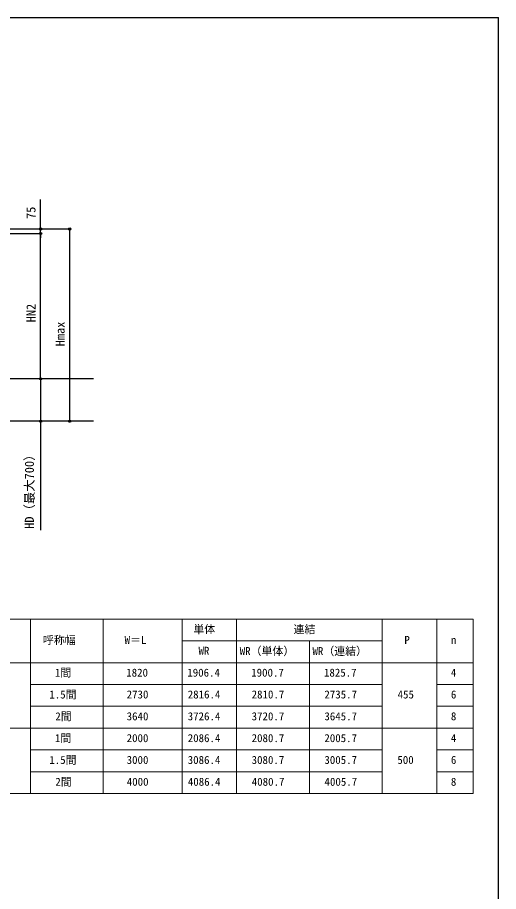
# Model space of a CAD drawing. Units: millimetres, scale not verified. Extents: x -10500 to 10500, y -15600 to 15524.
# Drawn here: x 2565 to 10500, y 580 to 15000 of the extents above; entities that cross this region are included whole.
import ezdxf
from ezdxf.enums import TextEntityAlignment as Align

# ---------------------------------------------------------------- set-up
doc = ezdxf.new("R2010")
doc.units = ezdxf.units.MM
doc.header["$LTSCALE"] = 80
doc.layers.add('0-1_TABLE1', color=7, linetype='Continuous', lineweight=18)
for name, color, linetype in [('0-4_YKK_A1', 4, 'Continuous'), ('0-5_YKK_D', 6, 'Continuous'), ('0-6_YKK_ZWAK', 7, 'Continuous')]:
    doc.layers.add(name, color=color, linetype=linetype)
doc.styles.add('ＭＳ ゴシック', font='')
doc.styles.get('ＭＳ ゴシック').set_extended_font_data('MS Gothic')

msp = doc.modelspace()

# ---------------------------------------------------------------- linework, layer by layer
at = {"layer": '0-1_TABLE1'}
for p, q in [((1280, 5075.5), (10080, 5075.5)), ((2780, 5075.5), (2780, 2195.5)), ((3980, 5075.5), (3980, 2195.5)), ((5280, 5075.5), (5280, 2195.5)), ((6180, 5075.5), (6180, 2195.5)), ((8580, 5075.5), (8580, 2195.5)), ((9480, 5075.5), (9480, 2195.5)), ((10080, 5075.5), (10080, 2195.5)), ((5280, 4715.5), (8580, 4715.5)), ((7380, 4715.5), (7380, 2195.5)), ((1280, 4355.5), (10080, 4355.5)), ((2780, 3995.5), (8580, 3995.5)), ((9480, 3995.5), (10080, 3995.5)), ((2780, 3635.5), (8580, 3635.5)), ((9480, 3635.5), (10080, 3635.5)), ((1280, 3275.5), (10080, 3275.5)), ((2780, 2915.5), (8580, 2915.5)), ((9480, 2915.5), (10080, 2915.5)), ((2780, 2555.5), (8580, 2555.5)), ((9480, 2555.5), (10080, 2555.5)), ((1280, 2195.5), (10080, 2195.5))]:
    msp.add_line(p, q, dxfattribs=at)
at = {"layer": '0-4_YKK_A1'}
for p, q in [((3819.47, 9038.64), (-9500, 9038.64)), ((3819.47, 8338.63), (-9499.36, 8338.64))]:
    msp.add_line(p, q, dxfattribs=at)
at = {"layer": '0-5_YKK_D'}
for p, q in [((2947.66, 11510.81), (2947.66, 11996.76)), ((2321, 11510.81), (2948.66, 11510.81)), ((2321, 11510.81), (3428.66, 11510.81)), ((2321.2, 11435.78), (2948.66, 11435.78)), ((2321.2, 11435.78), (2948.66, 11435.78)), ((2947.66, 11435.78), (2947.66, 11510.81)), ((2947.66, 9038.74), (2947.66, 11435.78)), ((2947.66, 11435.78), (2947.66, 11363.78)), ((3427.66, 8338.74), (3427.66, 11510.81))]:
    msp.add_line(p, q, dxfattribs=at)
msp.add_lwpolyline([(2947.66, 9038.74), (2947.66, 8338.74), (2947.66, 6544.31)], dxfattribs=at)
for centre in [(2947.66, 11510.81), (2947.66, 11435.78), (2947.66, 11435.78), (3427.66, 11510.81), (2947.66, 9038.74), (2947.66, 9038.74), (2947.66, 8338.74), (3427.66, 8338.74)]:
    msp.add_circle(centre, 18, dxfattribs=at)
at = {"layer": '0-6_YKK_ZWAK'}
msp.add_line((-10500, 14999.5), (10500, 14999.5), dxfattribs=at)
msp.add_lwpolyline([(-10500, -15600.5), (10500, -15600.5), (10500, 14999.5)], dxfattribs=at)

# ---------------------------------------------------------------- texts
at = {"layer": '0-1_TABLE1', "style": 'ＭＳ ゴシック'}
for s, p in [('単体', (5467.16, 4800.9)), ('連結', (7119.21, 4800.39)), ('呼称幅', (2985.23, 4621.41)), ('W＝L', (4331.88, 4625.5)), ('P', (8947.16, 4625.5)), ('n', (9714.55, 4625.5)), ('WR', (5551.53, 4445.5)), ('WR（単体）', (6231.31, 4440.9)), ('WR（連結）', (7431.31, 4440.39)), ('1間', (3182.61, 4084.99)), ('1820', (4358.98, 4085.5)), ('1906.4', (5366.42, 4085.5)), ('1900.7', (6420.51, 4085.5)), ('1825.7', (7620.51, 4085.5)), ('4', (9714.03, 4085.5)), ('1.5間', (3090.57, 3724.99)), ('2730', (4366.14, 3725.5)), ('2816.4', (5373.58, 3725.5)), ('2810.7', (6427.67, 3725.5)), ('2735.7', (7627.67, 3725.5)), ('455', (8835.68, 3725.5)), ('6', (9714.55, 3725.5)), ('2間', (3189.77, 3364.99)), ('3640', (4366.14, 3365.5)), ('3726.4', (5373.58, 3365.5)), ('3720.7', (6427.67, 3365.5)), ('3645.7', (7627.67, 3365.5)), ('8', (9714.55, 3365.5)), ('1間', (3182.61, 3004.99)), ('2000', (4366.14, 3005.5)), ('2086.4', (5373.58, 3005.5)), ('2080.7', (6427.67, 3005.5)), ('2005.7', (7627.67, 3005.5)), ('4', (9714.03, 3005.5)), ('1.5間', (3090.57, 2644.99)), ('3000', (4366.14, 2645.5)), ('3086.4', (5373.58, 2645.5)), ('3080.7', (6427.67, 2645.5)), ('3005.7', (7627.67, 2645.5)), ('500', (8831.59, 2645.5)), ('6', (9714.55, 2645.5)), ('2間', (3189.77, 2284.99)), ('4000', (4368.18, 2285.5)), ('4086.4', (5375.63, 2285.5)), ('4080.7', (6429.72, 2285.5)), ('4005.7', (7629.72, 2285.5)), ('8', (9714.55, 2285.5))]:
    msp.add_text(s, height=132, dxfattribs=at).set_placement(p, align=Align.BOTTOM_LEFT)
at = {"layer": '0-5_YKK_D', "style": 'ＭＳ ゴシック'}
for s, p in [('75', (2907.66, 11675.1)), ('HN2', (2907.66, 9970.09)), ('Hmax', (3387.66, 9574.73)), ('HD（最大700）', (2881, 6563.44))]:
    msp.add_text(s, height=149.6, rotation=90, dxfattribs=at).set_placement(p, align=Align.BOTTOM_LEFT)

doc.saveas('drawing.dxf')
